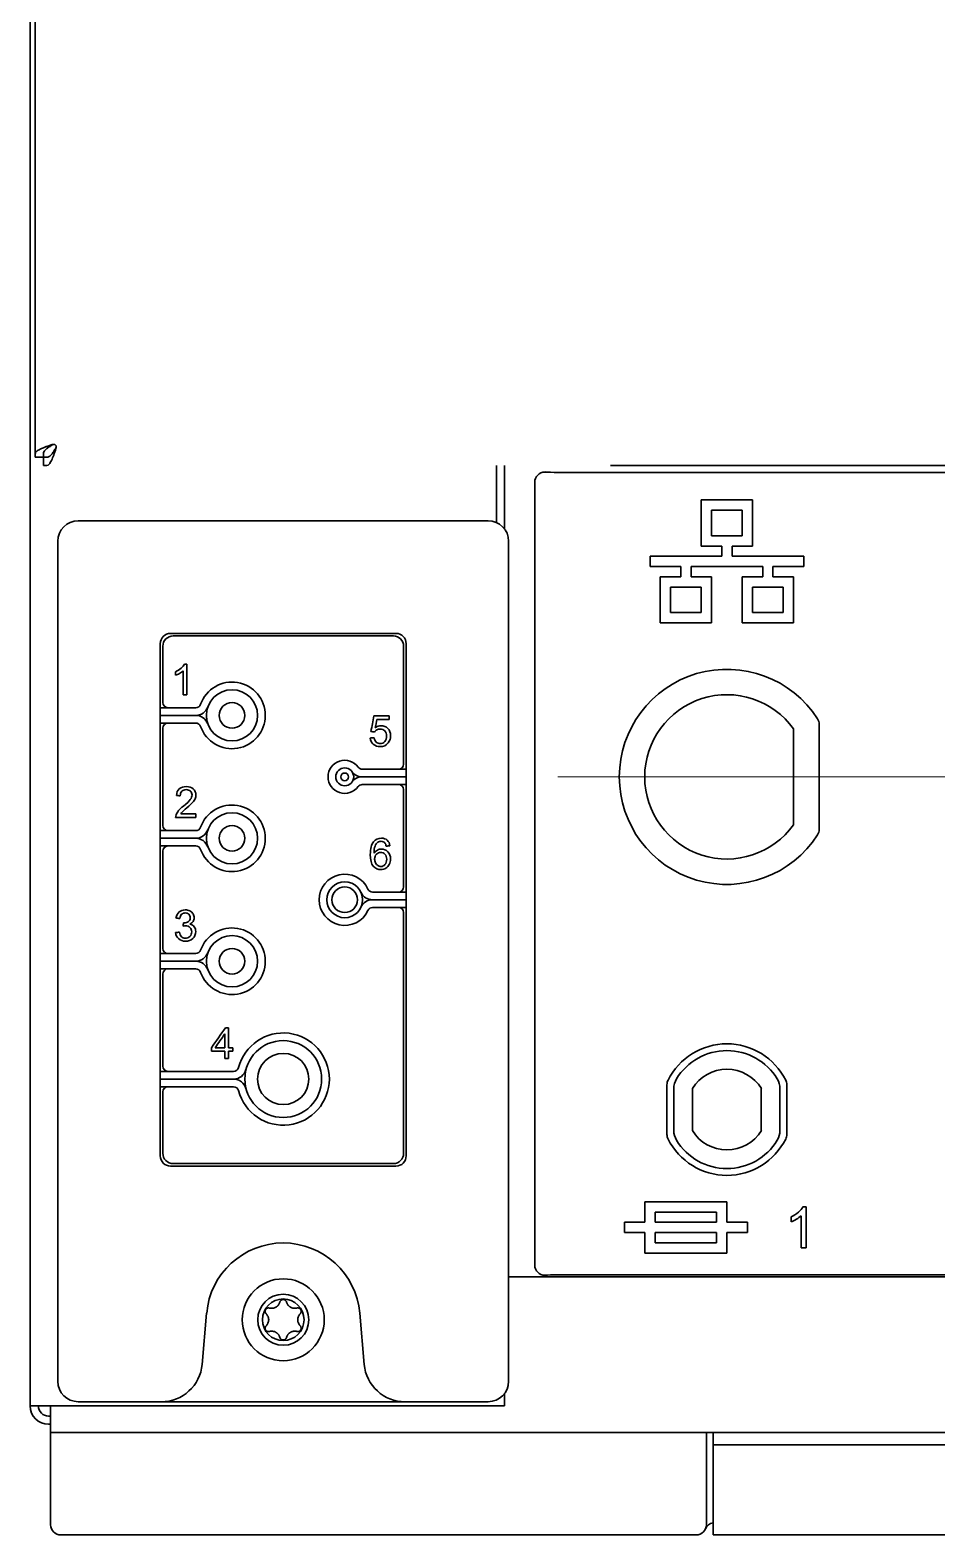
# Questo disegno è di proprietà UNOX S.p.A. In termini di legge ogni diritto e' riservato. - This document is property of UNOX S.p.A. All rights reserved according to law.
# Model space of a CAD drawing. Extents: x -760 to 4209, y 5795 to 10697.
# Drawn here: x -758.5 to -670, y 7999.4 to 8146.3 of the extents above; entities that cross this region are included whole.
import ezdxf

# ---------------------------------------------------------------- set-up
doc = ezdxf.new("R2010")
doc.units = 0
doc.header["$LTSCALE"] = 5
doc.layers.get('0').update_dxf_attribs({"linetype": 'CONTINUOUS', "lineweight": 0})
doc.layers.add('ORTHO$15', color=7, linetype='CONTINUOUS', true_color=0xffffff)

msp = doc.modelspace()

# ---------------------------------------------------------------- linework, layer by layer
at = {"color": 1}
msp.add_line((-706.96, 8073.4), (-606.96, 8073.4), dxfattribs=at)
at = {"layer": 'ORTHO$15', "color": 7, "linetype": 'Continuous', "lineweight": 35, "extrusion": (0, 1, 0)}
for p, q in [((-758.46, 8012), (-758.46, 9157.58)), ((-757.96, 8104.94), (-757.96, 9157.27)), ((-757.96, 8104.6), (-757.96, 8104.94)), ((-757.16, 8104.6), (-757.96, 8104.6)), ((-757.16, 8104.6), (-757.16, 8104.94)), ((-756.82, 8104.6), (-757.16, 8104.6)), ((-757.16, 8104.6), (-757.16, 8103.8)), ((-756.82, 8103.8), (-757.16, 8103.8)), ((-712.96, 8098.23), (-712.96, 8103.8)), ((-712.16, 8097.6), (-712.16, 8103.8)), ((-705.22, 8103.1), (-643.95, 8103.1)), ((99.89, 8103.8), (-701.82, 8103.8)), ((-709.22, 8025.75), (-709.22, 8102.15)), ((-692.96, 8100.43), (-692.96, 8095.93)), ((-687.96, 8100.43), (-692.96, 8100.43)), ((-687.96, 8095.93), (-687.96, 8100.43)), ((-753.76, 8098.4), (-713.76, 8098.4)), ((-688.96, 8099.43), (-691.96, 8099.43)), ((-691.96, 8099.43), (-691.96, 8096.93)), ((-688.96, 8096.93), (-688.96, 8099.43)), ((-691.96, 8096.93), (-688.96, 8096.93)), ((-755.76, 8014.4), (-755.76, 8096.4)), ((-711.76, 8096.4), (-711.76, 8014.4)), ((-692.96, 8095.93), (-690.96, 8095.93)), ((-690.96, 8094.93), (-690.96, 8095.93)), ((-689.96, 8094.93), (-689.96, 8095.93)), ((-689.96, 8095.93), (-687.96, 8095.93)), ((-697.96, 8094.93), (-697.96, 8093.93)), ((-697.96, 8094.93), (-690.96, 8094.93)), ((-697.96, 8093.93), (-694.96, 8093.93)), ((-694.96, 8093.93), (-694.96, 8092.93)), ((-693.96, 8093.93), (-693.96, 8092.93)), ((-693.96, 8093.93), (-686.96, 8093.93)), ((-689.96, 8094.93), (-682.96, 8094.93)), ((-686.96, 8093.93), (-686.96, 8092.93)), ((-685.96, 8093.93), (-682.96, 8093.93)), ((-685.96, 8093.93), (-685.96, 8092.93)), ((-682.96, 8094.93), (-682.96, 8093.93)), ((-694.96, 8092.93), (-696.96, 8092.93)), ((-696.96, 8092.93), (-696.96, 8088.43)), ((-691.96, 8092.93), (-693.96, 8092.93)), ((-691.96, 8088.43), (-691.96, 8092.93)), ((-688.96, 8092.93), (-688.96, 8088.43)), ((-686.96, 8092.93), (-688.96, 8092.93)), ((-683.96, 8092.93), (-685.96, 8092.93)), ((-683.96, 8088.43), (-683.96, 8092.93)), ((-695.96, 8091.93), (-695.96, 8089.43)), ((-692.96, 8091.93), (-695.96, 8091.93)), ((-692.96, 8089.43), (-692.96, 8091.93)), ((-684.96, 8091.93), (-687.96, 8091.93)), ((-687.96, 8091.93), (-687.96, 8089.43)), ((-684.96, 8089.43), (-684.96, 8091.93)), ((-695.96, 8089.43), (-692.96, 8089.43)), ((-687.96, 8089.43), (-684.96, 8089.43)), ((-696.96, 8088.43), (-691.96, 8088.43)), ((-688.96, 8088.43), (-683.96, 8088.43)), ((-722.76, 8087.4), (-744.76, 8087.4)), ((-744.51, 8087.15), (-723.01, 8087.15)), ((-745.76, 8086.4), (-745.76, 8036.4)), ((-745.51, 8080.65), (-745.51, 8086.15)), ((-722.01, 8086.15), (-722.01, 8074.65)), ((-721.76, 8036.4), (-721.76, 8086.4)), ((-745.01, 8080.15), (-745.76, 8080.15)), ((-745.76, 8079.4), (-742.51, 8079.4)), ((-742.3, 8080.15), (-745.01, 8080.15)), ((-742.51, 8079.4), (-742.3, 8079.4)), ((-745.76, 8078.65), (-745.01, 8078.65)), ((-745.51, 8068.65), (-745.51, 8078.15)), ((-745.01, 8078.65), (-742.3, 8078.65)), ((-683.95, 8068.74), (-683.95, 8078.07)), ((-681.46, 8068.28), (-681.46, 8078.53)), ((-722.51, 8074.15), (-726.05, 8074.15)), ((-725.01, 8073.4), (-726.05, 8073.4)), ((-721.76, 8073.4), (-725.01, 8073.4)), ((-722.51, 8074.15), (-721.76, 8074.15)), ((-726.05, 8072.65), (-722.51, 8072.65)), ((-722.51, 8072.65), (-721.76, 8072.65)), ((-722.01, 8072.15), (-722.01, 8062.65)), ((-745.01, 8068.15), (-745.76, 8068.15)), ((-745.76, 8067.4), (-742.51, 8067.4)), ((-742.3, 8068.15), (-745.01, 8068.15)), ((-742.51, 8067.4), (-742.3, 8067.4)), ((-745.76, 8066.65), (-745.01, 8066.65)), ((-745.51, 8056.65), (-745.51, 8066.15)), ((-745.01, 8066.65), (-742.3, 8066.65)), ((-722.51, 8062.15), (-725.04, 8062.15)), ((-722.51, 8062.15), (-721.76, 8062.15)), ((-725.04, 8061.4), (-725.01, 8061.4)), ((-725.04, 8060.65), (-722.51, 8060.65)), ((-721.76, 8061.4), (-725.01, 8061.4)), ((-722.51, 8060.65), (-721.76, 8060.65)), ((-722.01, 8060.15), (-722.01, 8036.65)), ((-745.01, 8056.15), (-745.76, 8056.15)), ((-742.3, 8056.15), (-745.01, 8056.15)), ((-745.76, 8055.4), (-742.51, 8055.4)), ((-745.76, 8054.65), (-745.01, 8054.65)), ((-745.51, 8045.15), (-745.51, 8054.15)), ((-745.01, 8054.65), (-742.3, 8054.65)), ((-742.51, 8055.4), (-742.3, 8055.4)), ((-745.01, 8044.65), (-745.76, 8044.65)), ((-742.51, 8043.9), (-745.76, 8043.9)), ((-738.61, 8044.65), (-745.01, 8044.65)), ((-738.61, 8043.9), (-742.51, 8043.9)), ((-745.76, 8043.15), (-745.01, 8043.15)), ((-745.51, 8036.65), (-745.51, 8042.65)), ((-745.01, 8043.15), (-738.61, 8043.15)), ((-696.31, 8038.49), (-696.31, 8043.35)), ((-695.65, 8042.97), (-695.65, 8038.88)), ((-693.83, 8042.97), (-693.83, 8038.88)), ((-687.1, 8038.88), (-687.1, 8042.97)), ((-685.28, 8038.88), (-685.28, 8042.97)), ((-684.61, 8043.35), (-684.61, 8038.49)), ((-744.76, 8035.4), (-722.76, 8035.4)), ((-723.01, 8035.65), (-744.51, 8035.65)), ((-698.46, 8031.92), (-690.46, 8031.92)), ((-698.46, 8029.92), (-698.46, 8031.92)), ((-697.46, 8029.92), (-697.46, 8030.92)), ((-697.46, 8030.92), (-691.46, 8030.92)), ((-691.46, 8030.92), (-691.46, 8029.92)), ((-690.46, 8031.92), (-690.46, 8029.92)), ((-698.46, 8029.92), (-700.46, 8029.92)), ((-700.46, 8028.92), (-700.46, 8029.92)), ((-691.46, 8029.92), (-697.46, 8029.92)), ((-688.46, 8029.92), (-690.46, 8029.92)), ((-688.46, 8028.92), (-688.46, 8029.92)), ((-698.46, 8028.92), (-700.46, 8028.92)), ((-698.46, 8026.92), (-698.46, 8028.92)), ((-691.46, 8028.92), (-697.46, 8028.92)), ((-697.46, 8027.92), (-697.46, 8028.92)), ((-691.46, 8027.92), (-697.46, 8027.92)), ((-691.46, 8028.92), (-691.46, 8027.92)), ((-690.46, 8028.92), (-690.46, 8026.92)), ((-688.46, 8028.92), (-690.46, 8028.92)), ((-690.46, 8026.92), (-698.46, 8026.92)), ((-637.43, 8024.8), (-705.22, 8024.8)), ((-711.76, 8024.6), (-535.46, 8024.6)), ((-741.24, 8021.06), (-741.67, 8016.05)), ((-725.86, 8016.05), (-726.29, 8021.06)), ((-712.16, 8013.2), (-712.16, 8012)), ((-756.66, 8012), (-758.46, 8012)), ((-713.96, 8012), (-756.66, 8012)), ((-756.46, 8011.2), (-756.46, 8012)), ((-745.66, 8012.4), (-753.76, 8012.4)), ((-725.43, 8012.4), (-742.1, 8012.4)), ((-713.76, 8012.4), (-721.87, 8012.4)), ((-712.96, 8012), (-713.96, 8012)), ((-712.16, 8012), (-712.96, 8012)), ((-756.46, 8011), (-756.66, 8011)), ((-756.66, 8010.2), (-756.46, 8010.2)), ((-756.46, 8009.4), (-756.46, 8011.2)), ((-12.56, 8009.4), (-756.46, 8009.4)), ((-756.46, 8000.4), (-756.46, 8009.4)), ((-692.46, 8009.4), (-692.46, 8000.4)), ((-691.81, 8008.2), (-691.81, 8009.4)), ((-691.81, 8008.2), (-691.81, 8007.2)), ((-691.81, 8008.2), (-8.08, 8008.2)), ((-691.81, 8008.2), (-689.81, 8008.2)), ((-691.81, 8007.2), (-691.81, 8001.6)), ((-691.81, 7999.4), (-691.81, 8001.6)), ((-752.46, 7999.4), (-755.46, 7999.4)), ((-696.46, 7999.4), (-752.46, 7999.4)), ((-693.46, 7999.4), (-696.46, 7999.4)), ((34.89, 7999.4), (-691.81, 7999.4))]:
    msp.add_line(p, q, dxfattribs=at)
at = {"layer": 'ORTHO$15', "color": 7, "linetype": 'Continuous', "lineweight": 35, "extrusion": (0, 0, -1)}
for centre, radius in [((738.76, 8079.4), 2.5), ((727.76, 8073.4), 0.875), ((738.76, 8067.4), 2.5), ((727.76, 8061.4), 1.75), ((738.76, 8055.4), 2.5), ((733.76, 8043.9), 3.75), ((733.76, 8020.4), 2.03)]:
    msp.add_circle(centre, radius, dxfattribs=at)
at = {"layer": 'ORTHO$15', "color": 7, "linetype": 'Continuous', "lineweight": 35}
for centre, radius in [((-738.76, 8079.4), 1.25), ((-727.76, 8073.4), 0.375), ((-738.76, 8067.4), 1.25), ((-727.76, 8061.4), 1.25), ((-738.76, 8055.4), 1.25), ((-733.76, 8043.9), 2.5), ((-733.76, 8020.4), 4), ((-733.76, 8020.4), 2.49)]:
    msp.add_circle(centre, radius, dxfattribs=at)
for centre, radius, start, end in [((-756.16, 8105.6), 0.25, 0, 90), ((-744.76, 8086.4), 1, 90, 180), ((-722.76, 8086.4), 1, 0, 90), ((-690.46, 8073.4), 10.5, 32.6369, 327.3631), ((-738.76, 8079.4), 3.25, 199.4712, 160.5288), ((-690.46, 8073.4), 8.02, 35.6591, 324.3409), ((-683.96, 8078.07), 0.0157, 0, 35.6591), ((-682.46, 8078.53), 1, 0, 32.6369), ((-727.76, 8073.4), 1.62, 36.0319, 323.9681), ((-738.76, 8067.4), 3.25, 199.4712, 160.5288), ((-683.96, 8068.74), 0.0157, 324.3409, 0), ((-682.46, 8068.28), 1, 327.3631, 0), ((-727.76, 8061.4), 2.5, 24.6243, 335.3757), ((-738.76, 8055.4), 3.25, 199.4712, 160.5288), ((-733.76, 8043.9), 4.5, 194.4775, 165.5225), ((-690.46, 8040.92), 5.76, 31.4052, 148.5948), ((-693.81, 8042.97), 1.83, 148.5948, 180), ((-690.46, 8040.92), 3.94, 31.4052, 148.5948), ((-687.11, 8042.97), 1.83, 0, 31.4052), ((-693.81, 8042.97), 0.0157, 148.5948, 180), ((-687.11, 8042.97), 0.0157, 0, 31.4052), ((-693.81, 8038.88), 1.83, 180, 211.4052), ((-693.81, 8038.88), 0.0157, 180, 211.4052), ((-690.46, 8040.92), 3.94, 211.4052, 328.5948), ((-687.11, 8038.88), 0.0157, 328.5948, 0), ((-687.11, 8038.88), 1.83, 328.5948, 0), ((-690.46, 8040.92), 5.76, 211.4052, 328.5948), ((-744.76, 8036.4), 1, 180, 270), ((-722.76, 8036.4), 1, 270, 0), ((-733.76, 8020.4), 7.5, 5, 175), ((-756.66, 8012), 1.8, 180, 270), ((-755.46, 8000.4), 1, 180, 270), ((-693.46, 8000.4), 1, 270, 0)]:
    msp.add_arc(centre, radius, start, end, dxfattribs=at)
at = {"layer": 'ORTHO$15', "color": 7, "linetype": 'Continuous', "lineweight": 35, "extrusion": (0, 0, -1)}
for centre, radius, start, end in [((753.76, 8096.4), 2, 0, 90), ((713.76, 8096.4), 2, 90, 180), ((744.51, 8086.15), 1, 0, 90), ((723.01, 8086.15), 1, 90, 180), ((745.01, 8080.65), 0.5, 270, 0), ((742.3, 8080.65), 0.5, 199.4712, 270), ((742.3, 8080.65), 1.25, 199.4712, 270), ((742.3, 8078.15), 1.25, 90, 160.5288), ((745.01, 8078.15), 0.5, 0, 90), ((742.3, 8078.15), 0.5, 90, 160.5288), ((726.05, 8074.65), 1.25, 270, 323.9681), ((726.05, 8072.15), 1.25, 36.0319, 90), ((726.05, 8074.65), 0.5, 270, 323.9681), ((722.51, 8074.65), 0.5, 180, 270), ((726.05, 8072.15), 0.5, 36.0319, 90), ((722.51, 8072.15), 0.5, 90, 180), ((745.01, 8068.65), 0.5, 270, 0), ((742.3, 8068.65), 0.5, 199.4712, 270), ((742.3, 8068.65), 1.25, 199.4712, 270), ((742.3, 8066.15), 1.25, 90, 160.5288), ((745.01, 8066.15), 0.5, 0, 90), ((742.3, 8066.15), 0.5, 90, 160.5288), ((725.04, 8062.65), 1.25, 270, 335.3757), ((725.04, 8062.65), 0.5, 270, 335.3757), ((722.51, 8062.65), 0.5, 180, 270), ((725.04, 8060.15), 1.25, 24.6243, 90), ((725.04, 8060.15), 0.5, 24.6243, 90), ((722.51, 8060.15), 0.5, 90, 180), ((745.01, 8056.65), 0.5, 270, 0), ((742.3, 8056.65), 0.5, 199.4712, 270), ((742.3, 8056.65), 1.25, 199.4712, 270), ((745.01, 8054.15), 0.5, 0, 90), ((742.3, 8054.15), 1.25, 90, 160.5288), ((742.3, 8054.15), 0.5, 90, 160.5288), ((690.46, 8040.92), 6.42, 26.6186, 153.3814), ((745.01, 8045.15), 0.5, 270, 0), ((738.61, 8045.15), 0.5, 194.4775, 270), ((738.61, 8045.15), 1.25, 194.4775, 270), ((738.61, 8042.65), 1.25, 90, 165.5225), ((745.01, 8042.65), 0.5, 0, 90), ((738.61, 8042.65), 0.5, 90, 165.5225), ((695.31, 8043.35), 1, 0, 26.6186), ((685.61, 8043.35), 1, 153.3814, 180), ((695.31, 8038.49), 1, 333.3814, 0), ((690.46, 8040.92), 6.42, 206.6186, 333.3814), ((685.61, 8038.49), 1, 180, 206.6186), ((744.51, 8036.65), 1, 270, 0), ((723.01, 8036.65), 1, 180, 270), ((745.66, 8016.4), 4, 185, 270), ((721.87, 8016.4), 4, 270, 355), ((753.76, 8014.4), 2, 270, 0), ((713.76, 8014.4), 2, 180, 270), ((756.66, 8012), 1, 270, 0), ((691.63, 7999.6), 1, 23.5782, 79.4535)]:
    msp.add_arc(centre, radius, start, end, dxfattribs=at)
at = {"layer": 'ORTHO$15', "color": 7, "linetype": 'Continuous', "lineweight": 35}
for centre, major_axis, start_param, end_param in [((-708.22, 8102.15), (0.707, 0.707), 0.78555, 2.356042), ((-708.22, 8025.75), (0.707, -0.707), 3.927143, 5.497635)]:
    msp.add_ellipse(centre, major_axis=major_axis, ratio=0.999695, start_param=start_param, end_param=end_param, dxfattribs=at)
at = {"layer": 'ORTHO$15', "color": 7, "linetype": 'Continuous', "lineweight": 35, "extrusion": (0, 0, -1)}
for centre, start_param, end_param in [((-705.22, 8103.16), 4.712389, 6.265732), ((-705.22, 8024.75), 0.017453, 1.570796)]:
    msp.add_ellipse(centre, major_axis=(-3, 0), ratio=0.017455, start_param=start_param, end_param=end_param, dxfattribs=at)
at = {"layer": 'ORTHO$15', "color": 7, "linetype": 'Continuous', "lineweight": 35}
for points, knots in [([(-757.96, 8104.94), (-757.96, 8104.98), (-757.95, 8105.02), (-757.91, 8105.09), (-757.88, 8105.13), (-757.8, 8105.2), (-757.75, 8105.24), (-757.63, 8105.31), (-757.56, 8105.35), (-757.41, 8105.42), (-757.33, 8105.46), (-757.15, 8105.53), (-757.06, 8105.57), (-756.86, 8105.64), (-756.75, 8105.68), (-756.54, 8105.75), (-756.42, 8105.79), (-756.31, 8105.83)], [0, 0, 0, 0, 0.125, 0.125, 0.25, 0.25, 0.375, 0.375, 0.5, 0.5, 0.625, 0.625, 0.75, 0.75, 0.875, 0.875, 1, 1, 1, 1]), ([(-757.16, 8104.94), (-757.16, 8105.02), (-757.14, 8105.09), (-757.05, 8105.24), (-756.98, 8105.31), (-756.82, 8105.46), (-756.72, 8105.53), (-756.49, 8105.68), (-756.37, 8105.75), (-756.25, 8105.83)], [0, 0, 0, 0, 0.25, 0.25, 0.5, 0.5, 0.75, 0.75, 1, 1, 1, 1]), ([(-756.31, 8105.83), (-756.31, 8105.83), (-756.3, 8105.83), (-756.29, 8105.83), (-756.28, 8105.84), (-756.27, 8105.84), (-756.26, 8105.84), (-756.25, 8105.84), (-756.24, 8105.85), (-756.23, 8105.85), (-756.22, 8105.85), (-756.21, 8105.85), (-756.2, 8105.85), (-756.19, 8105.85), (-756.18, 8105.85), (-756.17, 8105.85), (-756.16, 8105.85)], [0, 0, 0, 0, 0.070356, 0.140723, 0.211142, 0.28165, 0.352287, 0.42309, 0.494098, 0.565348, 0.636878, 0.708725, 0.780925, 0.853514, 0.926527, 1, 1, 1, 1]), ([(-756.82, 8104.6), (-756.79, 8104.6), (-756.75, 8104.61), (-756.68, 8104.63), (-756.64, 8104.65), (-756.57, 8104.69), (-756.53, 8104.72), (-756.45, 8104.79), (-756.42, 8104.82), (-756.34, 8104.91), (-756.31, 8104.95), (-756.23, 8105.05), (-756.2, 8105.11), (-756.12, 8105.22), (-756.09, 8105.28), (-756.01, 8105.4), (-755.98, 8105.46), (-755.94, 8105.52)], [0, 0, 0, 0, 0.125, 0.125, 0.25, 0.25, 0.375, 0.375, 0.5, 0.5, 0.625, 0.625, 0.75, 0.75, 0.875, 0.875, 1, 1, 1, 1]), ([(-756.82, 8103.8), (-756.75, 8103.8), (-756.68, 8103.84), (-756.53, 8104.01), (-756.45, 8104.13), (-756.31, 8104.43), (-756.23, 8104.61), (-756.09, 8105.01), (-756.01, 8105.23), (-755.94, 8105.45)], [0, 0, 0, 0, 0.25, 0.25, 0.5, 0.5, 0.75, 0.75, 1, 1, 1, 1]), ([(-744.26, 8083.66), (-744.06, 8083.76), (-743.88, 8083.87), (-743.57, 8084.15), (-743.46, 8084.28), (-743.4, 8084.41)], [0, 0, 0, 0, 0.500072, 0.500072, 1, 1, 1, 1]), ([(-743.53, 8083.75), (-743.62, 8083.66), (-743.73, 8083.58), (-744.02, 8083.41), (-744.15, 8083.35), (-744.26, 8083.31)], [0, 0, 0, 0, 0.499419, 0.499419, 1, 1, 1, 1]), ([(-725.26, 8077.19), (-725.24, 8076.94), (-725.14, 8076.73), (-724.8, 8076.43), (-724.57, 8076.35), (-723.97, 8076.35), (-723.71, 8076.47), (-723.36, 8076.91), (-723.28, 8077.15), (-723.28, 8077.7), (-723.37, 8077.94), (-723.73, 8078.3), (-723.95, 8078.39), (-724.41, 8078.39), (-724.6, 8078.33), (-724.78, 8078.2)], [0, 0, 0, 0, 0.140922, 0.140922, 0.281844, 0.281844, 0.453247, 0.453247, 0.593415, 0.593415, 0.740711, 0.740711, 0.88832, 0.88832, 1, 1, 1, 1]), ([(-724.85, 8077.77), (-724.8, 8077.86), (-724.72, 8077.93), (-724.53, 8078.04), (-724.43, 8078.07), (-724.12, 8078.07), (-723.96, 8078.01), (-723.73, 8077.76), (-723.67, 8077.6), (-723.67, 8077.16), (-723.73, 8076.99), (-723.97, 8076.72), (-724.12, 8076.65), (-724.45, 8076.65), (-724.57, 8076.7), (-724.78, 8076.89), (-724.85, 8077.03), (-724.88, 8077.22)], [0, 0, 0, 0, 0.087762, 0.087762, 0.175829, 0.175829, 0.316737, 0.316737, 0.456744, 0.456744, 0.604956, 0.604956, 0.753169, 0.753169, 0.876359, 0.876359, 1, 1, 1, 1]), ([(-743.81, 8071.55), (-743.81, 8071.74), (-743.76, 8071.88), (-743.55, 8072.1), (-743.4, 8072.15), (-743.06, 8072.15), (-742.92, 8072.1), (-742.71, 8071.9), (-742.66, 8071.78), (-742.66, 8071.49), (-742.72, 8071.34), (-742.95, 8071.03), (-743.17, 8070.82), (-743.7, 8070.38), (-743.87, 8070.23), (-744.09, 8069.97), (-744.17, 8069.83), (-744.22, 8069.7)], [0, 0, 0, 0, 0.147157, 0.147157, 0.293787, 0.293787, 0.431567, 0.431567, 0.569855, 0.569855, 0.700903, 0.700903, 0.83184, 0.83184, 0.91592, 0.91592, 1, 1, 1, 1]), ([(-743.75, 8069.8), (-743.71, 8069.86), (-743.66, 8069.93), (-743.53, 8070.06), (-743.39, 8070.19), (-742.9, 8070.6), (-742.72, 8070.77), (-742.49, 8071.03), (-742.41, 8071.15), (-742.31, 8071.38), (-742.28, 8071.5), (-742.28, 8071.86), (-742.37, 8072.06), (-742.7, 8072.38), (-742.93, 8072.45), (-743.5, 8072.45), (-743.73, 8072.38), (-744.07, 8072.09), (-744.17, 8071.87), (-744.19, 8071.59)], [0, 0, 0, 0, 0.067112, 0.067112, 0.133836, 0.133836, 0.214006, 0.214006, 0.294415, 0.294415, 0.374823, 0.374823, 0.532056, 0.532056, 0.689288, 0.689288, 0.844844, 0.844844, 1, 1, 1, 1]), ([(-723.34, 8066.67), (-723.37, 8066.9), (-723.46, 8067.08), (-723.76, 8067.35), (-723.95, 8067.41), (-724.5, 8067.41), (-724.76, 8067.3), (-725.16, 8066.81), (-725.26, 8066.39), (-725.26, 8065.29), (-725.17, 8064.92), (-724.78, 8064.46), (-724.53, 8064.35), (-724.04, 8064.35), (-723.88, 8064.39), (-723.6, 8064.57), (-723.49, 8064.69), (-723.32, 8065.01), (-723.28, 8065.19), (-723.28, 8065.66), (-723.37, 8065.9), (-723.72, 8066.26), (-723.92, 8066.35), (-724.31, 8066.35), (-724.44, 8066.32), (-724.7, 8066.18), (-724.81, 8066.08), (-724.9, 8065.95)], [0, 0, 0, 0, 0.071489, 0.071489, 0.143365, 0.143365, 0.239824, 0.239824, 0.350334, 0.350334, 0.449005, 0.449005, 0.547868, 0.547868, 0.605704, 0.605704, 0.663539, 0.663539, 0.721594, 0.721594, 0.809979, 0.809979, 0.898561, 0.898561, 0.949219, 0.949219, 1, 1, 1, 1]), ([(-724.9, 8065.95), (-724.9, 8066.25), (-724.86, 8066.48), (-724.73, 8066.81), (-724.64, 8066.93), (-724.43, 8067.08), (-724.33, 8067.11), (-724.06, 8067.11), (-723.94, 8067.06), (-723.84, 8066.95)], [0, 0, 0, 0, 0.268687, 0.268687, 0.536289, 0.536289, 0.743134, 0.743134, 1, 1, 1, 1]), ([(-724.76, 8065.01), (-724.81, 8065.13), (-724.84, 8065.25), (-724.84, 8065.57), (-724.78, 8065.72), (-724.55, 8065.96), (-724.41, 8066.02), (-724.08, 8066.02), (-723.94, 8065.96), (-723.83, 8065.84)], [0, 0, 0, 0, 0.179265, 0.179265, 0.451403, 0.451403, 0.724443, 0.724443, 1, 1, 1, 1]), ([(-723.83, 8065.84), (-723.72, 8065.72), (-723.66, 8065.56), (-723.66, 8065.14), (-723.72, 8064.97), (-723.94, 8064.72), (-724.07, 8064.65), (-724.34, 8064.65), (-724.44, 8064.68), (-724.63, 8064.81), (-724.71, 8064.89), (-724.76, 8065.01)], [0, 0, 0, 0, 0.22228, 0.22228, 0.453616, 0.453616, 0.684166, 0.684166, 0.842812, 0.842812, 1, 1, 1, 1]), ([(-742.86, 8059.03), (-742.72, 8059.09), (-742.62, 8059.17), (-742.48, 8059.39), (-742.45, 8059.5), (-742.45, 8059.77), (-742.48, 8059.9), (-742.63, 8060.14), (-742.74, 8060.24), (-743.01, 8060.38), (-743.16, 8060.41), (-743.56, 8060.41), (-743.76, 8060.35), (-744.08, 8060.08), (-744.18, 8059.88), (-744.23, 8059.64)], [0, 0, 0, 0, 0.121771, 0.121771, 0.24333, 0.24333, 0.371361, 0.371361, 0.499752, 0.499752, 0.628422, 0.628422, 0.814211, 0.814211, 1, 1, 1, 1]), ([(-743.86, 8059.57), (-743.83, 8059.75), (-743.77, 8059.89), (-743.58, 8060.07), (-743.46, 8060.11), (-743.17, 8060.11), (-743.05, 8060.07), (-742.87, 8059.89), (-742.83, 8059.78), (-742.83, 8059.47), (-742.89, 8059.35), (-743.14, 8059.18), (-743.28, 8059.14), (-743.45, 8059.14), (-743.47, 8059.14), (-743.5, 8059.15)], [0, 0, 0, 0, 0.148801, 0.148801, 0.298837, 0.298837, 0.449674, 0.449674, 0.600512, 0.600512, 0.790773, 0.790773, 0.981319, 0.981319, 1, 1, 1, 1]), ([(-744.26, 8058.19), (-744.24, 8057.94), (-744.14, 8057.74), (-743.79, 8057.43), (-743.57, 8057.35), (-743.02, 8057.35), (-742.78, 8057.44), (-742.4, 8057.8), (-742.3, 8058.03), (-742.3, 8058.48), (-742.35, 8058.64), (-742.55, 8058.9), (-742.68, 8058.99), (-742.86, 8059.03)], [0, 0, 0, 0, 0.171114, 0.171114, 0.342269, 0.342269, 0.531886, 0.531886, 0.721124, 0.721124, 0.860562, 0.860562, 1, 1, 1, 1]), ([(-743.54, 8058.82), (-743.43, 8058.85), (-743.35, 8058.86), (-743.11, 8058.86), (-742.97, 8058.81), (-742.75, 8058.59), (-742.69, 8058.45), (-742.69, 8058.1), (-742.75, 8057.95), (-742.99, 8057.71), (-743.14, 8057.65), (-743.46, 8057.65), (-743.58, 8057.7), (-743.78, 8057.88), (-743.85, 8058.03), (-743.9, 8058.24)], [0, 0, 0, 0, 0.064915, 0.064915, 0.223281, 0.223281, 0.381646, 0.381646, 0.547929, 0.547929, 0.715282, 0.715282, 0.857346, 0.857346, 1, 1, 1, 1]), ([(-735.1, 8021.55), (-735.05, 8021.53), (-734.99, 8021.52), (-734.91, 8021.52), (-734.89, 8021.52), (-734.85, 8021.52), (-734.83, 8021.52), (-734.81, 8021.52), (-734.79, 8021.52), (-734.73, 8021.53), (-734.67, 8021.54), (-734.61, 8021.57), (-734.6, 8021.57), (-734.57, 8021.58), (-734.56, 8021.59), (-734.52, 8021.6), (-734.5, 8021.62), (-734.43, 8021.66), (-734.38, 8021.69), (-734.33, 8021.73), (-734.32, 8021.74), (-734.3, 8021.76), (-734.27, 8021.79), (-734.23, 8021.84), (-734.2, 8021.89), (-734.18, 8021.92), (-734.17, 8021.93), (-734.16, 8021.95), (-734.15, 8021.97), (-734.12, 8022.03), (-734.1, 8022.08), (-734.09, 8022.13)], [0, 0, 0, 0, 0.125, 0.125, 0.1875, 0.1875, 0.21875, 0.21875, 0.25, 0.25, 0.375, 0.375, 0.40625, 0.40625, 0.4375, 0.4375, 0.5, 0.5, 0.625, 0.625, 0.65625, 0.65625, 0.6875, 0.75, 0.8125, 0.8125, 0.84375, 0.84375, 0.875, 0.875, 1, 1, 1, 1]), ([(-734.09, 8022.13), (-734.09, 8022.15), (-734.07, 8022.18), (-734.06, 8022.21), (-734.04, 8022.23), (-734.03, 8022.24), (-734.02, 8022.26), (-734.02, 8022.26), (-734, 8022.28), (-733.99, 8022.3), (-733.96, 8022.31), (-733.96, 8022.32), (-733.94, 8022.33), (-733.93, 8022.33), (-733.91, 8022.35), (-733.89, 8022.35), (-733.87, 8022.36), (-733.86, 8022.36), (-733.84, 8022.37), (-733.83, 8022.37), (-733.8, 8022.38), (-733.78, 8022.38), (-733.76, 8022.38), (-733.75, 8022.38), (-733.73, 8022.38), (-733.72, 8022.37), (-733.69, 8022.37), (-733.67, 8022.36), (-733.65, 8022.36), (-733.64, 8022.35), (-733.62, 8022.35), (-733.61, 8022.34), (-733.59, 8022.33), (-733.57, 8022.32), (-733.55, 8022.3), (-733.54, 8022.3), (-733.53, 8022.28), (-733.52, 8022.28), (-733.51, 8022.26), (-733.49, 8022.24), (-733.48, 8022.22), (-733.47, 8022.21), (-733.47, 8022.2), (-733.46, 8022.19), (-733.45, 8022.16), (-733.44, 8022.15), (-733.44, 8022.13)], [0, 0, 0, 0, 0.0625, 0.125, 0.125, 0.15625, 0.15625, 0.1875, 0.1875, 0.25, 0.25, 0.28125, 0.28125, 0.3125, 0.3125, 0.375, 0.375, 0.40625, 0.40625, 0.4375, 0.4375, 0.5, 0.5, 0.53125, 0.53125, 0.5625, 0.5625, 0.625, 0.625, 0.65625, 0.65625, 0.6875, 0.6875, 0.75, 0.75, 0.78125, 0.78125, 0.8125, 0.8125, 0.875, 0.875, 0.90625, 0.90625, 0.9375, 0.9375, 1, 1, 1, 1]), ([(-733.44, 8022.13), (-733.43, 8022.08), (-733.41, 8022.03), (-733.37, 8021.96), (-733.36, 8021.93), (-733.34, 8021.9), (-733.33, 8021.89), (-733.32, 8021.86), (-733.31, 8021.85), (-733.27, 8021.8), (-733.23, 8021.76), (-733.18, 8021.72), (-733.17, 8021.71), (-733.15, 8021.69), (-733.14, 8021.68), (-733.1, 8021.66), (-733.08, 8021.64), (-733.01, 8021.6), (-732.96, 8021.58), (-732.9, 8021.56), (-732.88, 8021.55), (-732.86, 8021.55), (-732.82, 8021.54), (-732.75, 8021.52), (-732.7, 8021.52), (-732.66, 8021.52), (-732.64, 8021.52), (-732.62, 8021.52), (-732.6, 8021.52), (-732.54, 8021.52), (-732.48, 8021.53), (-732.43, 8021.55)], [0, 0, 0, 0, 0.125, 0.125, 0.1875, 0.1875, 0.21875, 0.21875, 0.25, 0.25, 0.375, 0.375, 0.40625, 0.40625, 0.4375, 0.4375, 0.5, 0.5, 0.625, 0.625, 0.65625, 0.65625, 0.6875, 0.75, 0.8125, 0.8125, 0.84375, 0.84375, 0.875, 0.875, 1, 1, 1, 1]), ([(-735.42, 8020.98), (-735.43, 8021), (-735.46, 8021.02), (-735.48, 8021.05), (-735.49, 8021.08), (-735.49, 8021.09), (-735.5, 8021.1), (-735.5, 8021.11), (-735.51, 8021.14), (-735.51, 8021.16), (-735.52, 8021.19), (-735.52, 8021.21), (-735.52, 8021.25), (-735.52, 8021.27), (-735.51, 8021.29), (-735.51, 8021.3), (-735.51, 8021.32), (-735.5, 8021.33), (-735.49, 8021.36), (-735.48, 8021.37), (-735.47, 8021.4), (-735.47, 8021.41), (-735.46, 8021.42), (-735.45, 8021.43), (-735.43, 8021.45), (-735.42, 8021.46), (-735.4, 8021.48), (-735.39, 8021.49), (-735.38, 8021.5), (-735.37, 8021.5), (-735.34, 8021.52), (-735.33, 8021.53), (-735.3, 8021.54), (-735.29, 8021.54), (-735.28, 8021.54), (-735.27, 8021.55), (-735.24, 8021.55), (-735.22, 8021.56), (-735.2, 8021.56), (-735.19, 8021.56), (-735.17, 8021.56), (-735.16, 8021.56), (-735.13, 8021.55), (-735.11, 8021.55), (-735.1, 8021.55)], [0, 0, 0, 0, 0.0625, 0.125, 0.125, 0.15625, 0.15625, 0.1875, 0.1875, 0.25, 0.25, 0.3125, 0.3125, 0.375, 0.375, 0.40625, 0.40625, 0.4375, 0.4375, 0.5, 0.5, 0.53125, 0.53125, 0.5625, 0.5625, 0.625, 0.625, 0.65625, 0.65625, 0.6875, 0.6875, 0.75, 0.75, 0.78125, 0.78125, 0.8125, 0.8125, 0.875, 0.875, 0.90625, 0.90625, 0.9375, 0.9375, 1, 1, 1, 1]), ([(-735.42, 8019.82), (-735.38, 8019.86), (-735.35, 8019.9), (-735.31, 8019.97), (-735.29, 8019.99), (-735.27, 8020.04), (-735.26, 8020.06), (-735.22, 8020.13), (-735.21, 8020.19), (-735.2, 8020.25), (-735.19, 8020.27), (-735.19, 8020.29), (-735.19, 8020.31), (-735.18, 8020.35), (-735.18, 8020.37), (-735.18, 8020.46), (-735.19, 8020.51), (-735.2, 8020.59), (-735.21, 8020.62), (-735.22, 8020.66), (-735.23, 8020.67), (-735.23, 8020.69), (-735.24, 8020.71), (-735.27, 8020.77), (-735.29, 8020.82), (-735.34, 8020.88), (-735.35, 8020.9), (-735.39, 8020.94), (-735.4, 8020.96), (-735.42, 8020.98)], [0, 0, 0, 0, 0.125, 0.125, 0.1875, 0.1875, 0.25, 0.25, 0.375, 0.375, 0.40625, 0.40625, 0.4375, 0.4375, 0.5, 0.5, 0.625, 0.625, 0.6875, 0.6875, 0.71875, 0.71875, 0.75, 0.75, 0.875, 0.875, 0.9375, 0.9375, 1, 1, 1, 1]), ([(-732.43, 8021.55), (-732.42, 8021.55), (-732.38, 8021.56), (-732.34, 8021.56), (-732.32, 8021.56), (-732.31, 8021.56), (-732.29, 8021.55), (-732.28, 8021.55), (-732.25, 8021.55), (-732.24, 8021.54), (-732.21, 8021.53), (-732.2, 8021.53), (-732.19, 8021.52), (-732.18, 8021.51), (-732.15, 8021.5), (-732.14, 8021.49), (-732.12, 8021.47), (-732.11, 8021.46), (-732.1, 8021.45), (-732.09, 8021.44), (-732.07, 8021.42), (-732.06, 8021.41), (-732.05, 8021.38), (-732.05, 8021.37), (-732.04, 8021.36), (-732.03, 8021.35), (-732.02, 8021.32), (-732.02, 8021.3), (-732.01, 8021.28), (-732.01, 8021.27), (-732.01, 8021.25), (-732.01, 8021.24), (-732.01, 8021.22), (-732.01, 8021.21), (-732.01, 8021.19), (-732.01, 8021.18), (-732.01, 8021.16), (-732.02, 8021.14), (-732.03, 8021.11), (-732.03, 8021.1), (-732.04, 8021.09), (-732.04, 8021.08), (-732.05, 8021.06), (-732.06, 8021.04), (-732.08, 8021.02), (-732.08, 8021.01), (-732.09, 8021), (-732.1, 8020.99), (-732.11, 8020.98)], [0, 0, 0, 0, 0.0625, 0.125, 0.125, 0.15625, 0.15625, 0.1875, 0.1875, 0.25, 0.25, 0.28125, 0.28125, 0.3125, 0.3125, 0.375, 0.375, 0.40625, 0.40625, 0.4375, 0.4375, 0.5, 0.5, 0.53125, 0.53125, 0.5625, 0.5625, 0.625, 0.625, 0.65625, 0.65625, 0.6875, 0.6875, 0.71875, 0.71875, 0.75, 0.75, 0.8125, 0.8125, 0.84375, 0.84375, 0.875, 0.875, 0.9375, 0.9375, 0.96875, 0.96875, 1, 1, 1, 1]), ([(-732.11, 8020.98), (-732.15, 8020.95), (-732.18, 8020.9), (-732.22, 8020.84), (-732.24, 8020.82), (-732.26, 8020.78), (-732.26, 8020.77), (-732.27, 8020.74), (-732.28, 8020.73), (-732.31, 8020.67), (-732.32, 8020.62), (-732.33, 8020.55), (-732.34, 8020.54), (-732.34, 8020.51), (-732.34, 8020.5), (-732.35, 8020.46), (-732.35, 8020.43), (-732.35, 8020.35), (-732.34, 8020.29), (-732.33, 8020.21), (-732.32, 8020.19), (-732.31, 8020.15), (-732.3, 8020.14), (-732.29, 8020.11), (-732.29, 8020.1), (-732.26, 8020.04), (-732.24, 8019.99), (-732.19, 8019.92), (-732.18, 8019.9), (-732.14, 8019.86), (-732.13, 8019.84), (-732.11, 8019.82)], [0, 0, 0, 0, 0.125, 0.125, 0.1875, 0.1875, 0.21875, 0.21875, 0.25, 0.25, 0.375, 0.375, 0.40625, 0.40625, 0.4375, 0.4375, 0.5, 0.5, 0.625, 0.625, 0.6875, 0.6875, 0.71875, 0.71875, 0.75, 0.75, 0.875, 0.875, 0.9375, 0.9375, 1, 1, 1, 1]), ([(-735.1, 8019.26), (-735.11, 8019.25), (-735.15, 8019.25), (-735.19, 8019.25), (-735.21, 8019.25), (-735.22, 8019.25), (-735.24, 8019.25), (-735.25, 8019.25), (-735.28, 8019.26), (-735.29, 8019.26), (-735.32, 8019.27), (-735.33, 8019.28), (-735.34, 8019.29), (-735.35, 8019.29), (-735.38, 8019.31), (-735.39, 8019.32), (-735.41, 8019.33), (-735.42, 8019.34), (-735.43, 8019.35), (-735.44, 8019.36), (-735.46, 8019.38), (-735.47, 8019.4), (-735.48, 8019.42), (-735.48, 8019.43), (-735.49, 8019.45), (-735.5, 8019.46), (-735.51, 8019.48), (-735.51, 8019.5), (-735.52, 8019.53), (-735.52, 8019.54), (-735.52, 8019.55), (-735.52, 8019.56), (-735.52, 8019.58), (-735.52, 8019.59), (-735.52, 8019.61), (-735.52, 8019.62), (-735.51, 8019.65), (-735.51, 8019.66), (-735.5, 8019.69), (-735.5, 8019.7), (-735.49, 8019.72), (-735.49, 8019.72), (-735.48, 8019.75), (-735.47, 8019.76), (-735.45, 8019.79), (-735.45, 8019.79), (-735.43, 8019.81), (-735.43, 8019.81), (-735.42, 8019.82)], [0, 0, 0, 0, 0.0625, 0.125, 0.125, 0.15625, 0.15625, 0.1875, 0.1875, 0.25, 0.25, 0.28125, 0.28125, 0.3125, 0.3125, 0.375, 0.375, 0.40625, 0.40625, 0.4375, 0.4375, 0.5, 0.5, 0.53125, 0.53125, 0.5625, 0.5625, 0.625, 0.625, 0.65625, 0.65625, 0.6875, 0.6875, 0.71875, 0.71875, 0.75, 0.75, 0.8125, 0.8125, 0.84375, 0.84375, 0.875, 0.875, 0.9375, 0.9375, 0.96875, 0.96875, 1, 1, 1, 1]), ([(-734.09, 8018.68), (-734.1, 8018.73), (-734.12, 8018.78), (-734.16, 8018.85), (-734.17, 8018.87), (-734.19, 8018.91), (-734.2, 8018.92), (-734.21, 8018.94), (-734.22, 8018.95), (-734.26, 8019), (-734.3, 8019.04), (-734.35, 8019.09), (-734.36, 8019.1), (-734.38, 8019.11), (-734.39, 8019.12), (-734.43, 8019.15), (-734.45, 8019.16), (-734.52, 8019.2), (-734.57, 8019.22), (-734.63, 8019.25), (-734.65, 8019.25), (-734.67, 8019.26), (-734.71, 8019.27), (-734.78, 8019.28), (-734.83, 8019.28), (-734.87, 8019.29), (-734.89, 8019.29), (-734.91, 8019.28), (-734.93, 8019.28), (-734.99, 8019.28), (-735.04, 8019.27), (-735.1, 8019.26)], [0, 0, 0, 0, 0.125, 0.125, 0.1875, 0.1875, 0.21875, 0.21875, 0.25, 0.25, 0.375, 0.375, 0.40625, 0.40625, 0.4375, 0.4375, 0.5, 0.5, 0.625, 0.625, 0.65625, 0.65625, 0.6875, 0.75, 0.8125, 0.8125, 0.84375, 0.84375, 0.875, 0.875, 1, 1, 1, 1]), ([(-732.43, 8019.26), (-732.48, 8019.27), (-732.54, 8019.28), (-732.62, 8019.29), (-732.64, 8019.29), (-732.68, 8019.28), (-732.7, 8019.28), (-732.72, 8019.28), (-732.74, 8019.28), (-732.8, 8019.27), (-732.86, 8019.26), (-732.92, 8019.24), (-732.93, 8019.23), (-732.96, 8019.22), (-732.97, 8019.22), (-733.01, 8019.2), (-733.03, 8019.19), (-733.1, 8019.15), (-733.15, 8019.12), (-733.2, 8019.07), (-733.21, 8019.06), (-733.23, 8019.04), (-733.26, 8019.01), (-733.3, 8018.96), (-733.33, 8018.92), (-733.35, 8018.88), (-733.36, 8018.87), (-733.37, 8018.85), (-733.38, 8018.84), (-733.41, 8018.78), (-733.43, 8018.73), (-733.44, 8018.68)], [0, 0, 0, 0, 0.125, 0.125, 0.1875, 0.1875, 0.21875, 0.21875, 0.25, 0.25, 0.375, 0.375, 0.40625, 0.40625, 0.4375, 0.4375, 0.5, 0.5, 0.625, 0.625, 0.65625, 0.65625, 0.6875, 0.75, 0.8125, 0.8125, 0.84375, 0.84375, 0.875, 0.875, 1, 1, 1, 1]), ([(-732.11, 8019.82), (-732.09, 8019.81), (-732.07, 8019.78), (-732.05, 8019.75), (-732.04, 8019.72), (-732.04, 8019.72), (-732.03, 8019.7), (-732.03, 8019.69), (-732.02, 8019.66), (-732.01, 8019.65), (-732.01, 8019.62), (-732.01, 8019.61), (-732.01, 8019.59), (-732.01, 8019.58), (-732.01, 8019.55), (-732.01, 8019.54), (-732.02, 8019.51), (-732.02, 8019.5), (-732.02, 8019.48), (-732.03, 8019.47), (-732.04, 8019.45), (-732.04, 8019.43), (-732.06, 8019.41), (-732.06, 8019.4), (-732.07, 8019.38), (-732.08, 8019.38), (-732.1, 8019.35), (-732.11, 8019.34), (-732.13, 8019.32), (-732.14, 8019.32), (-732.15, 8019.31), (-732.16, 8019.3), (-732.18, 8019.29), (-732.2, 8019.28), (-732.23, 8019.27), (-732.24, 8019.26), (-732.25, 8019.26), (-732.26, 8019.26), (-732.29, 8019.25), (-732.31, 8019.25), (-732.33, 8019.25), (-732.34, 8019.25), (-732.36, 8019.25), (-732.37, 8019.25), (-732.4, 8019.25), (-732.41, 8019.25), (-732.43, 8019.26)], [0, 0, 0, 0, 0.0625, 0.125, 0.125, 0.15625, 0.15625, 0.1875, 0.1875, 0.25, 0.25, 0.28125, 0.28125, 0.3125, 0.3125, 0.375, 0.375, 0.40625, 0.40625, 0.4375, 0.4375, 0.5, 0.5, 0.53125, 0.53125, 0.5625, 0.5625, 0.625, 0.625, 0.65625, 0.65625, 0.6875, 0.6875, 0.75, 0.75, 0.78125, 0.78125, 0.8125, 0.8125, 0.875, 0.875, 0.90625, 0.90625, 0.9375, 0.9375, 1, 1, 1, 1]), ([(-733.44, 8018.68), (-733.44, 8018.66), (-733.46, 8018.62), (-733.47, 8018.59), (-733.49, 8018.57), (-733.49, 8018.56), (-733.51, 8018.55), (-733.51, 8018.54), (-733.53, 8018.52), (-733.54, 8018.51), (-733.57, 8018.49), (-733.57, 8018.49), (-733.59, 8018.48), (-733.6, 8018.47), (-733.62, 8018.46), (-733.64, 8018.45), (-733.66, 8018.44), (-733.67, 8018.44), (-733.69, 8018.44), (-733.7, 8018.43), (-733.73, 8018.43), (-733.75, 8018.43), (-733.77, 8018.43), (-733.78, 8018.43), (-733.8, 8018.43), (-733.81, 8018.43), (-733.84, 8018.43), (-733.86, 8018.44), (-733.88, 8018.45), (-733.89, 8018.45), (-733.91, 8018.46), (-733.92, 8018.46), (-733.94, 8018.48), (-733.96, 8018.49), (-733.98, 8018.5), (-733.98, 8018.51), (-734, 8018.52), (-734, 8018.53), (-734.02, 8018.55), (-734.03, 8018.56), (-734.05, 8018.58), (-734.05, 8018.59), (-734.06, 8018.61), (-734.07, 8018.62), (-734.08, 8018.64), (-734.09, 8018.66), (-734.09, 8018.68)], [0, 0, 0, 0, 0.0625, 0.125, 0.125, 0.15625, 0.15625, 0.1875, 0.1875, 0.25, 0.25, 0.28125, 0.28125, 0.3125, 0.3125, 0.375, 0.375, 0.40625, 0.40625, 0.4375, 0.4375, 0.5, 0.5, 0.53125, 0.53125, 0.5625, 0.5625, 0.625, 0.625, 0.65625, 0.65625, 0.6875, 0.6875, 0.75, 0.75, 0.78125, 0.78125, 0.8125, 0.8125, 0.875, 0.875, 0.90625, 0.90625, 0.9375, 0.9375, 1, 1, 1, 1]), ([(-742.1, 8012.4), (-742.27, 8012.4), (-742.44, 8012.4), (-742.78, 8012.4), (-742.94, 8012.4), (-743.27, 8012.4), (-743.44, 8012.4), (-743.64, 8012.4), (-743.68, 8012.4), (-743.77, 8012.4), (-743.89, 8012.4), (-744, 8012.4), (-744.24, 8012.4), (-744.39, 8012.4), (-744.61, 8012.4), (-744.68, 8012.4), (-744.78, 8012.4), (-744.82, 8012.4), (-744.89, 8012.4), (-744.92, 8012.4), (-745.09, 8012.4), (-745.22, 8012.4), (-745.39, 8012.4), (-745.48, 8012.4), (-745.57, 8012.4), (-745.61, 8012.4), (-745.64, 8012.4), (-745.65, 8012.4), (-745.65, 8012.4), (-745.66, 8012.4), (-745.66, 8012.4)], [0, 0, 0, 0, 0.125, 0.125, 0.25, 0.25, 0.375, 0.375, 0.40625, 0.40625, 0.4375, 0.5, 0.5, 0.625, 0.625, 0.6875, 0.6875, 0.71875, 0.71875, 0.75, 0.75, 0.875, 0.875, 0.9375, 0.96875, 0.984375, 0.992187, 0.996094, 0.996094, 1, 1, 1, 1]), ([(-721.87, 8012.4), (-721.87, 8012.4), (-721.88, 8012.4), (-721.88, 8012.4), (-721.89, 8012.4), (-721.91, 8012.4), (-721.96, 8012.4), (-722.03, 8012.4), (-722.08, 8012.4), (-722.14, 8012.4), (-722.17, 8012.4), (-722.26, 8012.4), (-722.32, 8012.4), (-722.42, 8012.4), (-722.45, 8012.4), (-722.51, 8012.4), (-722.55, 8012.4), (-722.71, 8012.4), (-722.86, 8012.4), (-723.15, 8012.4), (-723.3, 8012.4), (-723.49, 8012.4), (-723.53, 8012.4), (-723.61, 8012.4), (-723.65, 8012.4), (-723.77, 8012.4), (-723.85, 8012.4), (-724.1, 8012.4), (-724.26, 8012.4), (-724.59, 8012.4), (-724.76, 8012.4), (-725.09, 8012.4), (-725.26, 8012.4), (-725.43, 8012.4)], [0, 0, 0, 0, 0.003906, 0.003906, 0.007812, 0.015625, 0.03125, 0.0625, 0.09375, 0.09375, 0.125, 0.125, 0.1875, 0.1875, 0.21875, 0.21875, 0.25, 0.25, 0.375, 0.375, 0.5, 0.5, 0.53125, 0.53125, 0.5625, 0.5625, 0.625, 0.625, 0.75, 0.75, 0.875, 0.875, 1, 1, 1, 1])]:
    msp.add_open_spline(points, degree=3, knots=knots, dxfattribs=at)
for points, degree in [([(-756.25, 8105.83), (-756.31, 8105.83)], 1), ([(-755.94, 8105.45), (-755.92, 8105.5), (-755.91, 8105.55), (-755.91, 8105.6)], 3), ([(-755.94, 8105.52), (-755.94, 8105.45)], 1), ([(-744.26, 8083.31), (-744.26, 8083.42), (-744.26, 8083.54), (-744.26, 8083.66)], 3), ([(-743.53, 8081.4), (-743.53, 8082.18), (-743.53, 8082.97), (-743.53, 8083.75)], 3), ([(-743.4, 8084.41), (-743.32, 8084.41), (-743.24, 8084.41), (-743.16, 8084.41)], 3), ([(-743.16, 8084.41), (-743.16, 8083.41), (-743.16, 8082.41), (-743.16, 8081.4)], 3), ([(-743.16, 8081.4), (-743.28, 8081.4), (-743.41, 8081.4), (-743.53, 8081.4)], 3), ([(-724.91, 8079.36), (-725.01, 8078.85), (-725.1, 8078.33), (-725.2, 8077.82)], 3), ([(-723.42, 8079.36), (-723.91, 8079.36), (-724.41, 8079.36), (-724.91, 8079.36)], 3), ([(-723.42, 8079.01), (-723.42, 8079.13), (-723.42, 8079.24), (-723.42, 8079.36)], 3), ([(-725.2, 8077.82), (-725.08, 8077.81), (-724.97, 8077.79), (-724.85, 8077.77)], 3), ([(-724.78, 8078.2), (-724.72, 8078.47), (-724.67, 8078.74), (-724.61, 8079.01)], 3), ([(-724.61, 8079.01), (-724.21, 8079.01), (-723.82, 8079.01), (-723.42, 8079.01)], 3), ([(-724.88, 8077.22), (-725.01, 8077.21), (-725.14, 8077.2), (-725.26, 8077.19)], 3), ([(-744.19, 8071.59), (-744.07, 8071.57), (-743.94, 8071.56), (-743.81, 8071.55)], 3), ([(-744.22, 8069.7), (-744.25, 8069.62), (-744.26, 8069.53), (-744.26, 8069.44)], 3), ([(-744.26, 8069.44), (-743.6, 8069.44), (-742.94, 8069.44), (-742.28, 8069.44)], 3), ([(-742.28, 8069.8), (-742.77, 8069.8), (-743.26, 8069.8), (-743.75, 8069.8)], 3), ([(-742.28, 8069.44), (-742.28, 8069.56), (-742.28, 8069.68), (-742.28, 8069.8)], 3), ([(-723.84, 8066.95), (-723.78, 8066.89), (-723.74, 8066.78), (-723.7, 8066.64)], 3), ([(-723.7, 8066.64), (-723.58, 8066.65), (-723.46, 8066.66), (-723.34, 8066.67)], 3), ([(-744.23, 8059.64), (-744.11, 8059.61), (-743.98, 8059.59), (-743.86, 8059.57)], 3), ([(-743.5, 8059.15), (-743.51, 8059.04), (-743.52, 8058.93), (-743.54, 8058.82)], 3), ([(-743.9, 8058.24), (-744.02, 8058.23), (-744.14, 8058.21), (-744.26, 8058.19)], 3), ([(-739.4, 8048.9), (-739.85, 8048.25), (-740.31, 8047.61), (-740.76, 8046.96)], 3), ([(-740.4, 8046.96), (-740.09, 8047.41), (-739.78, 8047.86), (-739.46, 8048.31)], 3), ([(-739.46, 8048.31), (-739.46, 8047.86), (-739.46, 8047.41), (-739.46, 8046.96)], 3), ([(-739.09, 8048.9), (-739.2, 8048.9), (-739.3, 8048.9), (-739.4, 8048.9)], 3), ([(-739.09, 8046.96), (-739.09, 8047.61), (-739.09, 8048.25), (-739.09, 8048.9)], 3), ([(-740.76, 8046.96), (-740.76, 8046.85), (-740.76, 8046.73), (-740.76, 8046.62)], 3), ([(-739.46, 8046.96), (-739.78, 8046.96), (-740.09, 8046.96), (-740.4, 8046.96)], 3), ([(-738.69, 8046.96), (-738.82, 8046.96), (-738.96, 8046.96), (-739.09, 8046.96)], 3), ([(-738.69, 8046.62), (-738.69, 8046.73), (-738.69, 8046.85), (-738.69, 8046.96)], 3), ([(-740.76, 8046.62), (-740.33, 8046.62), (-739.9, 8046.62), (-739.46, 8046.62)], 3), ([(-739.46, 8046.62), (-739.46, 8046.38), (-739.46, 8046.14), (-739.46, 8045.9)], 3), ([(-739.46, 8045.9), (-739.34, 8045.9), (-739.22, 8045.9), (-739.09, 8045.9)], 3), ([(-739.09, 8045.9), (-739.09, 8046.14), (-739.09, 8046.38), (-739.09, 8046.62)], 3), ([(-739.09, 8046.62), (-738.96, 8046.62), (-738.82, 8046.62), (-738.69, 8046.62)], 3), ([(-683.48, 8030.91), (-683.69, 8030.72), (-683.93, 8030.57), (-684.2, 8030.44)], 3), ([(-683.05, 8031.44), (-683.13, 8031.27), (-683.28, 8031.09), (-683.48, 8030.91)], 3), ([(-682.73, 8031.44), (-682.83, 8031.44), (-682.94, 8031.44), (-683.05, 8031.44)], 3), ([(-682.73, 8027.42), (-682.73, 8028.76), (-682.73, 8030.1), (-682.73, 8031.44)], 3), ([(-684.2, 8030.44), (-684.2, 8030.28), (-684.2, 8030.12), (-684.2, 8029.96)], 3), ([(-684.2, 8029.96), (-684.05, 8030.02), (-683.88, 8030.1), (-683.68, 8030.22)], 3), ([(-683.68, 8030.22), (-683.49, 8030.33), (-683.34, 8030.44), (-683.22, 8030.55)], 3), ([(-683.22, 8030.55), (-683.22, 8029.51), (-683.22, 8028.47), (-683.22, 8027.42)], 3), ([(-683.22, 8027.42), (-683.06, 8027.42), (-682.89, 8027.42), (-682.73, 8027.42)], 3)]:
    msp.add_open_spline(points, degree=degree, dxfattribs=at)

doc.saveas('drawing.dxf')
